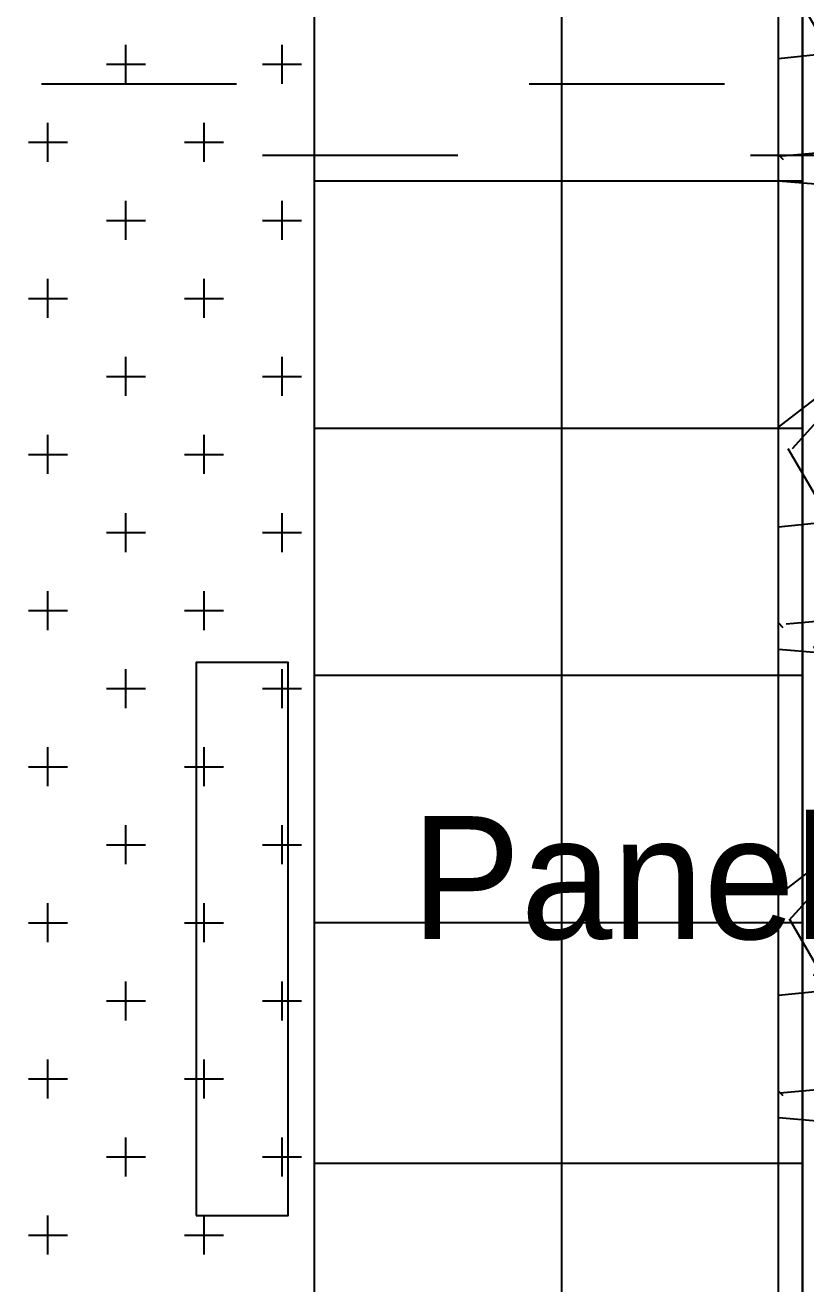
# Model space of a CAD drawing. Header units: metres. Extents: x 1 to 213, y 1 to 147.
# Drawn here: x 88.997 to 90.267, y 97.139 to 99.187 of the extents above; entities that cross this region are included whole.
import ezdxf

# ---------------------------------------------------------------- set-up
doc = ezdxf.new("R2010")
doc.units = ezdxf.units.M
doc.linetypes.add('DASHED', pattern=[1.524, 1.27, -0.254])
for name, color, linetype in [('00-BASE-ARQUITECTURA', 8, 'Continuous'), ('PJ-COPA-ADULTA', 8, 'DASHED'), ('PJ-GRAVILLA', 42, 'Continuous'), ('PJ-LIMITE-JARDIN', 7, 'Continuous'), ('PJ-MOBILIARIO', 34, 'Continuous'), ('PJ-RIEGO-SECTORES', 5, 'Continuous')]:
    doc.layers.add(name, color=color, linetype=linetype)

msp = doc.modelspace()

# ---------------------------------------------------------------- hatches: boundary and pattern name
at = {"layer": 'PJ-GRAVILLA'}
h = msp.add_hatch(dxfattribs=at)
h.set_pattern_fill('GRAVEL', scale=0.03)
h.paths.add_polyline_path([(90.3111, 99.7479), (90.8843, 99.1746), (91.6781, 97.6312), (94.3239, 91.9868), (94.2798, 91.7222), (90.2229, 91.7663), (90.2229, 99.6597), (90.3111, 99.7479)])

# ---------------------------------------------------------------- linework, layer by layer
at = {"layer": '00-BASE-ARQUITECTURA'}
for points in [[(71.0635, 92.1279), (71.0635, 93.6836), (72.2277, 93.6836), (72.2277, 93.3661), (73.4554, 93.3661), (73.4659, 92.3819), (72.2594, 92.3819), (72.2594, 91.7257), (78.4295, 91.7257), (78.4295, 92.5194), (78.4084, 92.5194), (78.3766, 92.5194), (78.3766, 93.4931), (79.8583, 93.4931), (79.8583, 91.7257), (83.8588, 91.7151), (83.8588, 93.6836), (89.4679, 93.6942), (89.4679, 100.6898)], [(89.8701, 90.5298), (89.8701, 100.4252)], [(90.2617, 100.0865), (90.2617, 91.7257), (94.3998, 91.7257), (94.9713, 90.5298), (68.2589, 90.5298), (68.2589, 90.7838), (67.0524, 90.7838), (67.063, 92.1279), (71.0635, 92.1279)], [(90.2617, 90.5298), (90.2617, 100.0865)], [(89.161, 99.0917), (89.161, 99.1552)], [(89.415, 99.0917), (89.415, 99.1552)], [(89.1293, 99.1234), (89.1928, 99.1234)], [(89.3833, 99.1234), (89.4468, 99.1234)], [(89.0234, 99.0917), (89.3409, 99.0917)], [(89.8172, 99.0917), (90.1347, 99.0917)], [(89.034, 98.9647), (89.034, 99.0282)], [(89.288, 98.9647), (89.288, 99.0282)], [(89.0023, 98.9964), (89.0658, 98.9964)], [(89.2563, 98.9964), (89.3198, 98.9964)], [(89.3833, 98.9753), (89.7008, 98.9753)], [(90.177, 98.9753), (90.6321, 98.9753)], [(90.2617, 98.933), (89.4679, 98.933)], [(89.161, 98.8377), (89.161, 98.9012)], [(89.415, 98.8377), (89.415, 98.9012)], [(89.1293, 98.8694), (89.1928, 98.8694)], [(89.3833, 98.8694), (89.4468, 98.8694)], [(89.034, 98.7107), (89.034, 98.7742)], [(89.288, 98.7107), (89.288, 98.7742)], [(89.0023, 98.7424), (89.0658, 98.7424)], [(89.2563, 98.7424), (89.3198, 98.7424)], [(89.161, 98.5837), (89.161, 98.6472)], [(89.415, 98.5837), (89.415, 98.6472)], [(89.1293, 98.6155), (89.1928, 98.6155)], [(89.3833, 98.6155), (89.4468, 98.6155)], [(90.2617, 98.5308), (89.4679, 98.5308)], [(89.034, 98.4567), (89.034, 98.5202)], [(89.288, 98.4567), (89.288, 98.5202)], [(89.0023, 98.4884), (89.0658, 98.4884)], [(89.2563, 98.4884), (89.3198, 98.4884)], [(89.161, 98.3297), (89.161, 98.3932)], [(89.415, 98.3297), (89.415, 98.3932)], [(89.1293, 98.3615), (89.1928, 98.3615)], [(89.3833, 98.3615), (89.4468, 98.3615)], [(89.034, 98.2027), (89.034, 98.2662)], [(89.288, 98.2027), (89.288, 98.2662)], [(89.0023, 98.2344), (89.0658, 98.2344)], [(89.2563, 98.2344), (89.3198, 98.2344)], [(89.161, 98.0757), (89.161, 98.1392)], [(89.415, 98.0757), (89.415, 98.1392)], [(90.2617, 98.1286), (89.4679, 98.1286)], [(89.1293, 98.1075), (89.1928, 98.1075)], [(89.3833, 98.1075), (89.4468, 98.1075)], [(89.034, 97.9487), (89.034, 98.0122)], [(89.288, 97.9487), (89.288, 98.0122)], [(89.0023, 97.9804), (89.0658, 97.9804)], [(89.2563, 97.9804), (89.3198, 97.9804)], [(89.161, 97.8217), (89.161, 97.8852)], [(89.415, 97.8217), (89.415, 97.8852)], [(89.1293, 97.8535), (89.1928, 97.8535)], [(89.3833, 97.8535), (89.4468, 97.8535)], [(89.034, 97.6947), (89.034, 97.7582)], [(89.288, 97.6947), (89.288, 97.7582)], [(89.0023, 97.7264), (89.0658, 97.7264)], [(89.2563, 97.7264), (89.3198, 97.7264)], [(90.2617, 97.7264), (89.4679, 97.7264)], [(89.161, 97.5677), (89.161, 97.6312)], [(89.415, 97.5677), (89.415, 97.6312)], [(89.1293, 97.5995), (89.1928, 97.5995)], [(89.3833, 97.5995), (89.4468, 97.5995)], [(89.034, 97.4407), (89.034, 97.5042)], [(89.288, 97.4407), (89.288, 97.5042)], [(89.0023, 97.4724), (89.0658, 97.4724)], [(89.2563, 97.4724), (89.3198, 97.4724)], [(89.161, 97.3137), (89.161, 97.3772)], [(89.415, 97.3137), (89.415, 97.3772)], [(89.1293, 97.3455), (89.1928, 97.3455)], [(89.3833, 97.3455), (89.4468, 97.3455)], [(90.2617, 97.3349), (89.4679, 97.3349)], [(89.034, 97.1867), (89.034, 97.2502)], [(89.288, 97.1867), (89.288, 97.2502)], [(89.0023, 97.2184), (89.0658, 97.2184)], [(89.2563, 97.2184), (89.3198, 97.2184)]]:
    msp.add_lwpolyline(points, dxfattribs=at)
at = {"layer": 'PJ-COPA-ADULTA'}
msp.add_circle((92, 95.2), 2.5, dxfattribs=at)
at = {"layer": 'PJ-LIMITE-JARDIN'}
msp.add_lwpolyline([(90.3111, 99.7479), (90.8843, 99.1746), (91.6781, 97.6312), (94.3239, 91.9868), (94.2798, 91.7222), (90.2229, 91.7663), (90.2229, 99.6597), (90.3111, 99.7479)], close=True, dxfattribs=at)
at = {"layer": 'PJ-MOBILIARIO'}
msp.add_lwpolyline([(89.275, 97.25), (89.425, 97.25), (89.425, 98.15), (89.275, 98.15)], close=True, dxfattribs=at)
at = {"layer": 'PJ-RIEGO-SECTORES'}
msp.add_lwpolyline([(94.3239, 91.9868), (94.2798, 91.7222), (90.2229, 91.7663), (90.2229, 99.6597), (90.3111, 99.7479), (90.8843, 99.1746), (91.6781, 97.6312), (94.3239, 91.9868)], close=True, dxfattribs=at)

# ---------------------------------------------------------------- texts
at = {"layer": 'PJ-MOBILIARIO'}
msp.add_text('Panel 1: Matorral costero de Tongoy', height=0.2, dxfattribs=at).set_placement((89.625, 97.7))

doc.saveas('drawing.dxf')
